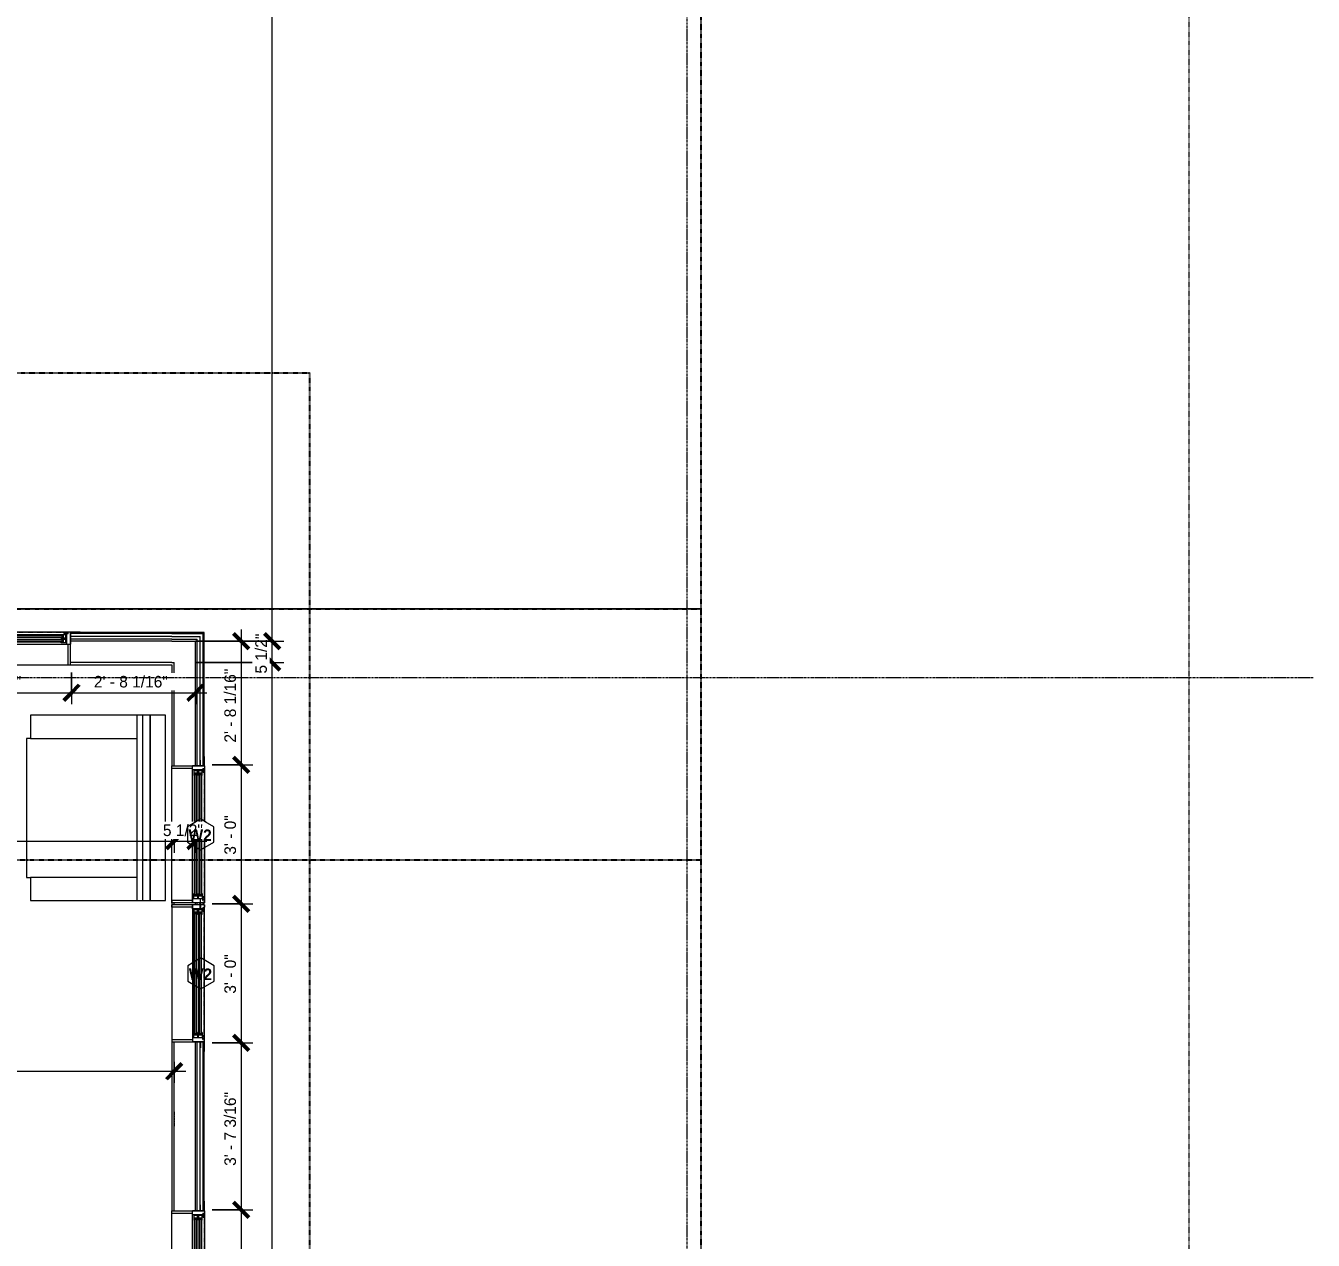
# Model space of a CAD drawing. Header units: inches. Extents: x -4058 to -1781, y 9814 to 12264.
# Drawn here: x -2114.6 to -1781.3, y 10693.5 to 11008 of the extents above; entities that cross this region are included whole.
import ezdxf

# ---------------------------------------------------------------- set-up
doc = ezdxf.new("R2010")
doc.units = ezdxf.units.IN
doc.header["$MEASUREMENT"] = 0
for name, pattern in [('Aligning Line 1_8_', [0.25, 0.125, -0.125]), ('Dash', [0.25, 0.125, -0.125]), ('Dash 3_32_', [0.1875, 0.09375, -0.09375]), ('Dash_2_', [0.25, 0.125, -0.125]), ('Grid Line 1_2_', [0.875, 0.5, -0.125, 0.125, -0.125])]:
    doc.linetypes.add(name, pattern=pattern)
for name, color, linetype, lineweight in [('0-1', 7, 'Continuous', 5), ('0-2', 7, 'Continuous', 9), ('A-ANNO-DIMS', 211, 'Continuous', 9), ('A-ANNO-DIMS-32', 211, 'Continuous', 9), ('A-DETL-1', 90, 'Dash 3_32_', 9), ('A-DETL-GENF-HDLN-1', 7, 'Dash', 9), ('A-DETL-GENF-HDLN-2', 1, 'Continuous', 18), ('A-GLAZ', 151, 'Continuous', 18), ('A-GLAZ-1', 7, 'Continuous', 9), ('A-GLAZ-IDEN', 152, 'Continuous', 9), ('A-WALL-1', 7, 'Continuous', 9), ('G-ANNO-SYMB', 111, 'Aligning Line 1_8_', 9), ('I-FURN', 30, 'Continuous', 9), ('S-GRID-1', 1, 'Grid Line 1_2_', 9)]:
    doc.layers.add(name, color=color, linetype=linetype, lineweight=lineweight)
doc.layers.add('0-4', color=250, linetype='Dash_2_')
doc.styles.add('Century Gothic', font='ufonts.com_century-gothic.ttf', dxfattribs={"height": 3})
doc.styles.add('Century Gothic_B', font='GOTHICB.TTF', dxfattribs={"height": 3})
doc.dimstyles.new('MARKETING_DIMENSION', dxfattribs={"dimscale": 12, "dimtxt": 3.132505, "dimasz": 0.333333, "dimexe": 0.25, "dimexo": 0.166667, "dimgap": 0.041667, "dimtad": 1, "dimdec": 4, "dimrnd": 0.0625, "dimzin": 3, "dimdsep": 46, "dimlunit": 4, "dimtxsty": 'Century Gothic', "dimblk1": 'OBLIQUE', "dimblk2": 'OBLIQUE', "dimsah": 1, "dimcen": 0.09, "dimdle": 0.25, "dimazin": 0, "dimtfac": 1, "dimtdec": 4, "dimtix": 1, "dimtmove": 0, "dimatfit": 3, "dimfxl": 1, "dimtvp": 1, "dimtfill": 1, "dimfrac": 2, "dimtolj": 1, "dimtzin": 0, "dimarcsym": 2})
doc.dimstyles.new('THE_DIMENSION_STRING_2', dxfattribs={"dimscale": 12, "dimtxt": 3.132505, "dimasz": 0.333333, "dimexe": 0.25, "dimexo": 0.166667, "dimgap": 0.041667, "dimtad": 1, "dimdec": 4, "dimrnd": 0.0625, "dimzin": 3, "dimdsep": 46, "dimlunit": 4, "dimtxsty": 'Century Gothic', "dimblk1": 'OBLIQUE', "dimblk2": 'OBLIQUE', "dimsah": 1, "dimcen": 0.09, "dimdle": 0.25, "dimazin": 0, "dimtfac": 1, "dimtdec": 4, "dimtix": 1, "dimtmove": 0, "dimatfit": 3, "dimfxl": 1, "dimtvp": 1, "dimtfill": 1, "dimfrac": 2, "dimtolj": 1, "dimtzin": 0, "dimarcsym": 2})
doc.dimstyles.new('THE_DIMENSION_STRING_4', dxfattribs={"dimscale": 12, "dimtxt": 3.132505, "dimasz": 0.333333, "dimexe": 0.25, "dimexo": 0.166667, "dimgap": 0.041667, "dimtad": 1, "dimdec": 4, "dimrnd": 0.0625, "dimzin": 3, "dimdsep": 46, "dimlunit": 4, "dimtxsty": 'Century Gothic', "dimblk1": 'OBLIQUE', "dimblk2": 'OBLIQUE', "dimsah": 1, "dimcen": 0.09, "dimdle": 0.25, "dimazin": 0, "dimtfac": 1, "dimtdec": 4, "dimtix": 1, "dimtmove": 0, "dimatfit": 3, "dimfxl": 1, "dimtvp": 1, "dimtfill": 1, "dimfrac": 2, "dimtolj": 1, "dimtzin": 0, "dimarcsym": 2})

# ---------------------------------------------------------------- blocks, each defined once
blk = doc.blocks.new('Window-Double_Hung-Marvin-Essential - ESDH3066 - 2nd Floor-3357214-UNIT PLANS - 2ND FLOOR')
at = {"layer": 'A-DETL-GENF-HDLN-1'}
blk.add_line((16.1, 4.22), (-16.5, 4.22), dxfattribs=at)
at = {"layer": 'A-DETL-GENF-HDLN-2'}
for p, q in [((-17.75, 4.28), (-17.16, 4.28)), ((-17.75, 4.28), (-17.75, 1.19)), ((-17.08, 3.87), (-17.16, 4.28)), ((-17.08, 3.87), (-16.19, 3.87)), ((-16.85, 4.25), (-16.85, 3.87)), ((-16.3, 4.25), (-16.85, 4.25)), ((-16.38, 3.77), (-16.72, 3.77)), ((-16.72, 3.77), (-16.72, 1.19)), ((-15.34, 3.69), (-16.56, 3.69)), ((-16.56, 2.75), (-16.56, 3.69)), ((-16.38, 3.87), (-16.38, 3.77)), ((-16.3, 4.01), (-16.3, 4.25)), ((-16.18, 4.01), (-16.3, 4.01)), ((-16.19, 3.97), (-16.1, 3.97)), ((-16.19, 3.87), (-16.19, 3.97)), ((-16.18, 4.22), (-16.1, 4.22)), ((-16.18, 4.22), (-16.18, 4.01)), ((-16.1, 3.97), (-16.1, 4.22)), ((-15.94, 2.87), (-15.94, 3.59)), ((-15.94, 3.59), (-15.28, 3.59)), ((-15.84, 2.88), (-15.84, 3.57)), ((-15.54, 3.01), (-15.54, 3.45)), ((-15.34, 3.69), (-15.28, 3.63)), ((-15.28, 3.59), (-15.28, 3.63)), ((15.34, 3.69), (15.28, 3.63)), ((15.28, 3.59), (15.28, 3.63)), ((15.94, 3.59), (15.28, 3.59)), ((15.34, 3.69), (16.56, 3.69)), ((15.54, 3.01), (15.54, 3.45)), ((15.84, 2.88), (15.84, 3.57)), ((15.94, 2.87), (15.94, 3.59)), ((16.18, 4.22), (16.1, 4.22)), ((16.1, 3.97), (16.1, 4.22)), ((16.19, 3.97), (16.1, 3.97)), ((16.18, 4.22), (16.18, 4.01)), ((16.18, 4.01), (16.3, 4.01)), ((16.19, 3.87), (16.19, 3.97)), ((17.08, 3.87), (16.19, 3.87)), ((16.3, 4.01), (16.3, 4.25)), ((16.3, 4.25), (16.85, 4.25)), ((16.38, 3.87), (16.38, 3.77)), ((16.38, 3.77), (16.72, 3.77)), ((16.56, 2.75), (16.56, 3.69)), ((16.72, 3.77), (16.72, 1.19)), ((16.85, 4.25), (16.85, 3.87)), ((17.08, 3.87), (17.16, 4.28)), ((17.75, 4.28), (17.16, 4.28)), ((17.75, 4.28), (17.75, 1.19)), ((-19.25, 3.23), (-19.25, 3.19)), ((-17.75, 3.23), (-19.25, 3.23)), ((-19.25, 3.19), (-17.9, 3.19)), ((-17.9, 3.19), (-17.9, 3.08)), ((-17.9, 3.08), (-17.75, 3.08)), ((-16.72, 1.19), (-17.75, 1.19)), ((-17.13, 1.16), (-17.13, -4.19)), ((-16.56, 2.75), (-15.34, 2.75)), ((-15.34, 2.47), (-16.56, 2.47)), ((-16.56, 1.53), (-16.56, 2.47)), ((-16.56, 1.53), (-15.34, 1.53)), ((-15.28, 2.87), (-15.94, 2.87)), ((-15.94, 1.65), (-15.94, 2.37)), ((-15.94, 2.37), (-15.28, 2.37)), ((-15.28, 1.65), (-15.94, 1.65)), ((-15.84, 1.66), (-15.84, 2.35)), ((-15.54, 1.79), (-15.54, 2.23)), ((-15.34, 2.75), (-15.28, 2.81)), ((-15.34, 2.47), (-15.28, 2.41)), ((-15.34, 1.53), (-15.28, 1.59)), ((-15.28, 2.81), (-15.28, 2.87)), ((-15.28, 2.37), (-15.28, 2.41)), ((-15.28, 1.59), (-15.28, 1.65)), ((15.28, 2.81), (15.28, 2.87)), ((15.28, 2.87), (15.94, 2.87)), ((15.34, 2.75), (15.28, 2.81)), ((15.34, 2.47), (15.28, 2.41)), ((15.28, 2.37), (15.28, 2.41)), ((15.94, 2.37), (15.28, 2.37)), ((15.28, 1.59), (15.28, 1.65)), ((15.28, 1.65), (15.94, 1.65)), ((15.34, 1.53), (15.28, 1.59)), ((16.56, 2.75), (15.34, 2.75)), ((15.34, 2.47), (16.56, 2.47)), ((16.56, 1.53), (15.34, 1.53)), ((15.54, 1.79), (15.54, 2.23)), ((15.84, 1.66), (15.84, 2.35)), ((15.94, 1.65), (15.94, 2.37)), ((16.56, 1.53), (16.56, 2.47)), ((16.72, 1.19), (17.75, 1.19)), ((17.12, -4.19), (17.12, 1.16)), ((17.75, 3.23), (19.25, 3.23)), ((17.9, 3.08), (17.75, 3.08)), ((17.9, 3.19), (17.9, 3.08)), ((19.25, 3.19), (17.9, 3.19)), ((19.25, 3.23), (19.25, 3.19)), ((-17.13, -4.19), (-17.75, -4.19)), ((17.12, -4.19), (17.75, -4.19))]:
    blk.add_line(p, q, dxfattribs=at)
at = {"layer": 'A-GLAZ'}
for p, q in [((15.84, 3.57), (-15.84, 3.57)), ((15.84, 3.45), (-15.84, 3.45)), ((15.84, 3.01), (-15.84, 3.01)), ((15.84, 2.88), (-15.84, 2.88)), ((15.84, 2.35), (-15.84, 2.35)), ((15.84, 2.23), (-15.84, 2.23)), ((15.84, 1.79), (-15.84, 1.79)), ((15.84, 1.66), (-15.84, 1.66))]:
    blk.add_line(p, q, dxfattribs=at)
at = {"layer": 'A-GLAZ-1'}
for p, q in [((17.75, 4.28), (-17.75, 4.28)), ((-17.75, 4.28), (-17.75, 1.19)), ((17.75, 1.19), (17.75, 4.28)), ((20.21, 4.25), (17.75, 4.25)), ((17.75, 4.19), (20.21, 4.19)), ((20.21, 4.19), (20.21, 4.25)), ((-17.75, 1.19), (17.75, 1.19)), ((-17.75, 1.16), (-17.75, -4.19)), ((17.75, -4.19), (17.75, 1.16)), ((-17.75, -4.19), (17.75, -4.19))]:
    blk.add_line(p, q, dxfattribs=at)
blk = doc.blocks.new('Window-Double_Hung-Marvin-Essential - ESDH3066 - 2nd Floor-3357213-UNIT PLANS - 2ND FLOOR')
at = {"layer": 'A-DETL-GENF-HDLN-1'}
blk.add_line((16.1, -4.22), (-16.5, -4.22), dxfattribs=at)
at = {"layer": 'A-DETL-GENF-HDLN-2'}
for p, q in [((-17.13, 4.19), (-17.75, 4.19)), ((-17.13, -1.16), (-17.13, 4.19)), ((17.12, 4.19), (17.75, 4.19)), ((17.12, 4.19), (17.12, -1.16)), ((-19.25, -3.23), (-19.25, -3.19)), ((-19.25, -3.19), (-17.9, -3.19)), ((-17.75, -3.23), (-19.25, -3.23)), ((-17.9, -3.19), (-17.9, -3.08)), ((-17.9, -3.08), (-17.75, -3.08)), ((-16.72, -1.19), (-17.75, -1.19)), ((-17.75, -4.28), (-17.75, -1.19)), ((-16.72, -3.77), (-16.72, -1.19)), ((-16.56, -1.53), (-15.34, -1.53)), ((-16.56, -1.53), (-16.56, -2.47)), ((-15.34, -2.47), (-16.56, -2.47)), ((-16.56, -2.75), (-15.34, -2.75)), ((-16.56, -2.75), (-16.56, -3.69)), ((-15.28, -1.65), (-15.94, -1.65)), ((-15.94, -1.65), (-15.94, -2.37)), ((-15.94, -2.37), (-15.28, -2.37)), ((-15.28, -2.87), (-15.94, -2.87)), ((-15.94, -2.87), (-15.94, -3.59)), ((-15.84, -1.66), (-15.84, -2.35)), ((-15.84, -2.88), (-15.84, -3.57)), ((-15.54, -1.79), (-15.54, -2.23)), ((-15.54, -3.01), (-15.54, -3.45)), ((-15.34, -1.53), (-15.28, -1.59)), ((-15.34, -2.47), (-15.28, -2.41)), ((-15.34, -2.75), (-15.28, -2.81)), ((-15.28, -1.59), (-15.28, -1.65)), ((-15.28, -2.37), (-15.28, -2.41)), ((-15.28, -2.81), (-15.28, -2.87)), ((15.34, -1.53), (15.28, -1.59)), ((15.28, -1.59), (15.28, -1.65)), ((15.28, -1.65), (15.94, -1.65)), ((15.28, -2.37), (15.28, -2.41)), ((15.94, -2.37), (15.28, -2.37)), ((15.34, -2.47), (15.28, -2.41)), ((15.34, -2.75), (15.28, -2.81)), ((15.28, -2.81), (15.28, -2.87)), ((15.28, -2.87), (15.94, -2.87)), ((16.56, -1.53), (15.34, -1.53)), ((15.34, -2.47), (16.56, -2.47)), ((16.56, -2.75), (15.34, -2.75)), ((15.54, -1.79), (15.54, -2.23)), ((15.54, -3.01), (15.54, -3.45)), ((15.84, -1.66), (15.84, -2.35)), ((15.84, -2.88), (15.84, -3.57)), ((15.94, -1.65), (15.94, -2.37)), ((15.94, -2.87), (15.94, -3.59)), ((16.56, -1.53), (16.56, -2.47)), ((16.56, -2.75), (16.56, -3.69)), ((16.72, -3.77), (16.72, -1.19)), ((16.72, -1.19), (17.75, -1.19)), ((17.75, -4.28), (17.75, -1.19)), ((17.9, -3.08), (17.75, -3.08)), ((17.75, -3.23), (19.25, -3.23)), ((17.9, -3.19), (17.9, -3.08)), ((19.25, -3.19), (17.9, -3.19)), ((19.25, -3.23), (19.25, -3.19)), ((-17.75, -4.28), (-17.16, -4.28)), ((-17.08, -3.87), (-17.16, -4.28)), ((-17.08, -3.87), (-16.19, -3.87)), ((-16.85, -4.25), (-16.85, -3.87)), ((-16.3, -4.25), (-16.85, -4.25)), ((-16.38, -3.77), (-16.72, -3.77)), ((-15.34, -3.69), (-16.56, -3.69)), ((-16.38, -3.87), (-16.38, -3.77)), ((-16.18, -4.01), (-16.3, -4.01)), ((-16.3, -4.01), (-16.3, -4.25)), ((-16.19, -3.87), (-16.19, -3.97)), ((-16.19, -3.97), (-16.1, -3.97)), ((-16.18, -4.22), (-16.18, -4.01)), ((-16.18, -4.22), (-16.1, -4.22)), ((-16.1, -3.97), (-16.1, -4.22)), ((-15.94, -3.59), (-15.28, -3.59)), ((-15.34, -3.69), (-15.28, -3.63)), ((-15.28, -3.59), (-15.28, -3.63)), ((15.28, -3.59), (15.28, -3.63)), ((15.94, -3.59), (15.28, -3.59)), ((15.34, -3.69), (15.28, -3.63)), ((15.34, -3.69), (16.56, -3.69)), ((16.19, -3.97), (16.1, -3.97)), ((16.1, -3.97), (16.1, -4.22)), ((16.18, -4.22), (16.1, -4.22)), ((16.18, -4.22), (16.18, -4.01)), ((16.18, -4.01), (16.3, -4.01)), ((17.08, -3.87), (16.19, -3.87)), ((16.19, -3.87), (16.19, -3.97)), ((16.3, -4.01), (16.3, -4.25)), ((16.3, -4.25), (16.85, -4.25)), ((16.38, -3.87), (16.38, -3.77)), ((16.38, -3.77), (16.72, -3.77)), ((16.85, -4.25), (16.85, -3.87)), ((17.08, -3.87), (17.16, -4.28)), ((17.75, -4.28), (17.16, -4.28))]:
    blk.add_line(p, q, dxfattribs=at)
at = {"layer": 'A-GLAZ'}
for p, q in [((15.84, -1.66), (-15.84, -1.66)), ((15.84, -1.79), (-15.84, -1.79)), ((15.84, -2.23), (-15.84, -2.23)), ((15.84, -2.35), (-15.84, -2.35)), ((15.84, -2.88), (-15.84, -2.88)), ((15.84, -3.01), (-15.84, -3.01)), ((15.84, -3.45), (-15.84, -3.45)), ((15.84, -3.57), (-15.84, -3.57))]:
    blk.add_line(p, q, dxfattribs=at)
at = {"layer": 'A-GLAZ-1'}
for p, q in [((-17.75, 4.19), (17.75, 4.19)), ((-17.75, -1.16), (-17.75, 4.19)), ((17.75, 4.19), (17.75, -1.16)), ((-17.75, -1.19), (17.75, -1.19)), ((-17.75, -4.28), (-17.75, -1.19)), ((17.75, -1.19), (17.75, -4.28)), ((17.75, -4.28), (-17.75, -4.28)), ((17.75, -4.19), (20.21, -4.19)), ((20.21, -4.25), (17.75, -4.25)), ((20.21, -4.19), (20.21, -4.25))]:
    blk.add_line(p, q, dxfattribs=at)
blk = doc.blocks.new('CTR - 1st Phase - Shell_rvt-1-UNIT PLANS - 2ND FLOOR')
at = {"layer": 'A-WALL-1'}
for p, q in [((-2076.8, 10850.64), (-2102.97, 10850.64)), ((-2076.8, 10849.89), (-2102.97, 10849.89)), ((-2076.8, 10849.14), (-2102.97, 10849.14)), ((-2076.8, 10850.89), (-2100.51, 10850.89)), ((-2068.67, 10850.89), (-2076.8, 10850.89)), ((-2076.8, 10850.64), (-2069.42, 10850.64)), ((-2076.8, 10849.89), (-2070.17, 10849.89)), ((-2076.8, 10849.14), (-2070.67, 10849.14)), ((-2070.67, 10849.14), (-2070.17, 10849.14)), ((-2070.17, 10849.89), (-2069.42, 10849.89)), ((-2070.17, 10816.34), (-2070.17, 10849.14)), ((-2069.42, 10850.64), (-2068.67, 10850.64)), ((-2069.42, 10816.34), (-2069.42, 10849.89)), ((-2068.42, 10850.89), (-2068.67, 10850.89)), ((-2068.67, 10816.34), (-2068.67, 10850.64)), ((-2068.42, 10818.8), (-2068.42, 10850.89)), ((-2076.8, 10848.64), (-2102.97, 10848.64)), ((-2102.97, 10847.89), (-2102.97, 10847.86)), ((-2076.8, 10848.64), (-2076.17, 10848.64)), ((-2076.17, 10848.64), (-2070.67, 10848.64)), ((-2070.67, 10816.34), (-2070.67, 10848.64)), ((-2076.8, 10843.14), (-2102.97, 10843.14)), ((-2102.97, 10842.51), (-2076.8, 10842.51)), ((-2076.8, 10843.14), (-2076.17, 10843.14)), ((-2076.8, 10842.51), (-2076.8, 10816.34)), ((-2076.17, 10816.34), (-2076.17, 10843.14)), ((-2071.45, 10816.34), (-2071.42, 10816.34)), ((-2076.8, 10780.84), (-2076.8, 10780.34)), ((-2076.17, 10780.34), (-2076.17, 10780.84)), ((-2071.42, 10780.84), (-2071.45, 10780.84)), ((-2071.45, 10780.34), (-2071.42, 10780.34)), ((-2070.67, 10780.34), (-2070.67, 10780.84)), ((-2070.17, 10780.34), (-2070.17, 10780.84)), ((-2069.42, 10780.34), (-2069.42, 10780.84)), ((-2068.67, 10780.34), (-2068.67, 10780.84)), ((-2068.42, 10780.34), (-2068.42, 10780.84)), ((-2076.8, 10744.84), (-2076.8, 10701.14)), ((-2076.17, 10701.14), (-2076.17, 10744.84)), ((-2071.42, 10744.84), (-2071.45, 10744.84)), ((-2070.67, 10701.14), (-2070.67, 10744.84)), ((-2070.17, 10701.14), (-2070.17, 10744.84)), ((-2069.42, 10701.14), (-2069.42, 10744.84)), ((-2068.67, 10701.14), (-2068.67, 10744.84)), ((-2068.42, 10703.6), (-2068.42, 10742.38)), ((-2071.45, 10701.14), (-2071.42, 10701.14))]:
    blk.add_line(p, q, dxfattribs=at)
at = {"layer": '0-2'}
blk.add_blockref('Window-Double_Hung-Marvin-Essential - ESDH3066 - 2nd Floor-3357214-UNIT PLANS - 2ND FLOOR', (-2120.72, 10846.7), dxfattribs=at)
for name, p, rotation in [('Window-Double_Hung-Marvin-Essential - ESDH3066 - 2nd Floor-3357213-UNIT PLANS - 2ND FLOOR', (-2072.61, 10798.59), 89.99999999999991), ('Window-Double_Hung-Marvin-Essential - ESDH3066 - 2nd Floor-3357214-UNIT PLANS - 2ND FLOOR', (-2072.61, 10762.59), 269.9999999999999), ('Window-Double_Hung-Marvin-Essential - ESDH3066 - 2nd Floor-3357213-UNIT PLANS - 2ND FLOOR', (-2072.61, 10683.39), 89.99999999999991)]:
    blk.add_blockref(name, p, dxfattribs=dict(at, rotation=rotation))
blk = doc.blocks.new('Couch-Both_Arms-Generic - 2-1352635-UNIT PLANS - 2ND FLOOR')
at = {"layer": 'I-FURN'}
for p, q in [((24, 17.5), (-24, 17.5)), ((-24, 17.5), (-24, 13.5)), ((24, 13.5), (24, 17.5)), ((-24, 13.5), (24, 13.5)), ((24, 13.5), (-24, 13.5)), ((-24, 13.5), (-24, 10)), ((24, 10), (24, 13.5)), ((-24, 11.5), (24, 11.5)), ((-24, 10), (-24, -17.5)), ((-24, 10), (24, 10)), ((-18, -17.5), (-18, 10)), ((18, 10), (18, -17.5)), ((24, -17.5), (24, 10)), ((-24, -17.5), (-18, -17.5)), ((-18, -17.5), (-18, -18.5)), ((-18, -18.5), (18, -18.5)), ((18, -18.5), (18, -17.5)), ((18, -17.5), (24, -17.5))]:
    blk.add_line(p, q, dxfattribs=at)
blk = doc.blocks.new('DIMBLOCK433-UNIT PLANS - 2ND FLOOR')
at = {"layer": 'A-ANNO-DIMS-32', "lineweight": 50}
for p, q in [((-2058.81, 10848.64), (-2060.81, 10850.64)), ((-2058.81, 10848.64), (-2056.81, 10846.64)), ((-2058.81, 10816.59), (-2060.81, 10818.59)), ((-2058.81, 10816.59), (-2056.81, 10814.59))]:
    blk.add_line(p, q, dxfattribs=at)
at = {"layer": 'A-ANNO-DIMS-32'}
for p, q in [((-2058.81, 10851.64), (-2058.81, 10816.59)), ((-2057.99, 10848.64), (-2061.81, 10848.64)), ((-2058.81, 10848.64), (-2057.99, 10848.64)), ((-2066.33, 10816.59), (-2055.81, 10816.59)), ((-2058.81, 10816.59), (-2066.33, 10816.59))]:
    blk.add_line(p, q, dxfattribs=at)
at = {"layer": 'A-ANNO-DIMS-32', "color": 0, "insert": (-2063.16, 10822.37), "char_height": 3, "width": 24.5827, "attachment_point": 1, "rotation": 90, "line_spacing_factor": 0.984502, "style": 'Century Gothic', "bg_fill": 3, "box_fill_scale": 1.25, "bg_fill_color": 256, "bg_fill_true_color": 13158600, "bg_fill_transparency": 0}
blk.add_mtext('2\' - 8 1/16"', dxfattribs=at)
blk = doc.blocks.new('_Oblique')
at = {"color": 0, "linetype": 'ByBlock', "lineweight": -2}
blk.add_line((-0.5, -0.5), (0.5, 0.5), dxfattribs=at)
blk = doc.blocks.new('DIMBLOCK434-UNIT PLANS - 2ND FLOOR')
at = {"layer": 'A-ANNO-DIMS-32'}
for p, q in [((-2066.33, 10816.59), (-2055.81, 10816.59)), ((-2058.81, 10816.59), (-2066.33, 10816.59)), ((-2058.81, 10816.59), (-2058.81, 10780.59)), ((-2066.33, 10780.59), (-2055.81, 10780.59)), ((-2058.81, 10780.59), (-2066.33, 10780.59))]:
    blk.add_line(p, q, dxfattribs=at)
at = {"layer": 'A-ANNO-DIMS-32', "lineweight": 50}
for p, q in [((-2058.81, 10816.59), (-2060.81, 10818.59)), ((-2058.81, 10816.59), (-2056.81, 10814.59)), ((-2058.81, 10780.59), (-2060.81, 10782.59)), ((-2058.81, 10780.59), (-2056.81, 10778.59))]:
    blk.add_line(p, q, dxfattribs=at)
at = {"layer": 'A-ANNO-DIMS-32', "color": 0, "insert": (-2063.16, 10793.34), "char_height": 3, "width": 12.5897, "attachment_point": 1, "rotation": 90, "line_spacing_factor": 0.984502, "style": 'Century Gothic', "bg_fill": 3, "box_fill_scale": 1.25, "bg_fill_color": 256, "bg_fill_true_color": 13158600, "bg_fill_transparency": 0}
blk.add_mtext('3\' - 0"', dxfattribs=at)
blk = doc.blocks.new('DIMBLOCK435-UNIT PLANS - 2ND FLOOR')
at = {"layer": 'A-ANNO-DIMS-32', "lineweight": 50}
for p, q in [((-2058.81, 10780.59), (-2060.81, 10782.59)), ((-2058.81, 10780.59), (-2056.81, 10778.59)), ((-2058.81, 10744.59), (-2060.81, 10746.59)), ((-2058.81, 10744.59), (-2056.81, 10742.59))]:
    blk.add_line(p, q, dxfattribs=at)
at = {"layer": 'A-ANNO-DIMS-32'}
for p, q in [((-2066.33, 10780.59), (-2055.81, 10780.59)), ((-2058.81, 10780.59), (-2066.33, 10780.59)), ((-2058.81, 10780.59), (-2058.81, 10744.59)), ((-2066.33, 10744.59), (-2055.81, 10744.59)), ((-2058.81, 10744.59), (-2066.33, 10744.59))]:
    blk.add_line(p, q, dxfattribs=at)
at = {"layer": 'A-ANNO-DIMS-32', "color": 0, "insert": (-2063.16, 10757.34), "char_height": 3, "width": 12.5897, "attachment_point": 1, "rotation": 90, "line_spacing_factor": 0.984502, "style": 'Century Gothic', "bg_fill": 3, "box_fill_scale": 1.25, "bg_fill_color": 256, "bg_fill_true_color": 13158600, "bg_fill_transparency": 0}
blk.add_mtext('3\' - 0"', dxfattribs=at)
blk = doc.blocks.new('DIMBLOCK436-UNIT PLANS - 2ND FLOOR')
at = {"layer": 'A-ANNO-DIMS-32', "lineweight": 50}
for p, q in [((-2058.81, 10744.59), (-2060.81, 10746.59)), ((-2058.81, 10744.59), (-2056.81, 10742.59)), ((-2058.81, 10701.39), (-2060.81, 10703.39)), ((-2058.81, 10701.39), (-2056.81, 10699.39))]:
    blk.add_line(p, q, dxfattribs=at)
at = {"layer": 'A-ANNO-DIMS-32'}
for p, q in [((-2066.33, 10744.59), (-2055.81, 10744.59)), ((-2058.81, 10744.59), (-2066.33, 10744.59)), ((-2058.81, 10744.59), (-2058.81, 10701.39)), ((-2066.33, 10701.39), (-2055.81, 10701.39)), ((-2058.81, 10701.39), (-2066.33, 10701.39))]:
    blk.add_line(p, q, dxfattribs=at)
at = {"layer": 'A-ANNO-DIMS-32', "color": 0, "insert": (-2063.16, 10712.75), "char_height": 3, "width": 24.5827, "attachment_point": 1, "rotation": 90, "line_spacing_factor": 0.984502, "style": 'Century Gothic', "bg_fill": 3, "box_fill_scale": 1.25, "bg_fill_color": 256, "bg_fill_true_color": 13158600, "bg_fill_transparency": 0}
blk.add_mtext('3\' - 7 3/16"', dxfattribs=at)
blk = doc.blocks.new('DIMBLOCK437-UNIT PLANS - 2ND FLOOR')
at = {"layer": 'A-ANNO-DIMS-32', "lineweight": 50}
for p, q in [((-2058.81, 10701.39), (-2060.81, 10703.39)), ((-2058.81, 10701.39), (-2056.81, 10699.39)), ((-2058.81, 10665.39), (-2060.81, 10667.39)), ((-2058.81, 10665.39), (-2056.81, 10663.39))]:
    blk.add_line(p, q, dxfattribs=at)
at = {"layer": 'A-ANNO-DIMS-32'}
for p, q in [((-2066.33, 10701.39), (-2055.81, 10701.39)), ((-2058.81, 10701.39), (-2066.33, 10701.39)), ((-2058.81, 10701.39), (-2058.81, 10665.39)), ((-2066.33, 10665.39), (-2055.81, 10665.39)), ((-2058.81, 10665.39), (-2066.33, 10665.39))]:
    blk.add_line(p, q, dxfattribs=at)
at = {"layer": 'A-ANNO-DIMS-32', "color": 0, "insert": (-2063.16, 10678.14), "char_height": 3, "width": 12.5897, "attachment_point": 1, "rotation": 90, "line_spacing_factor": 0.984502, "style": 'Century Gothic', "bg_fill": 3, "box_fill_scale": 1.25, "bg_fill_color": 256, "bg_fill_true_color": 13158600, "bg_fill_transparency": 0}
blk.add_mtext('3\' - 0"', dxfattribs=at)
blk = doc.blocks.new('DIMBLOCK492-UNIT PLANS - 2ND FLOOR')
at = {"layer": 'A-ANNO-DIMS-32'}
for p, q in [((-2138.73, 10840.51), (-2138.73, 10832.3)), ((-2138.73, 10835.3), (-2138.73, 10840.51)), ((-2102.72, 10840.51), (-2102.72, 10832.3)), ((-2102.72, 10835.3), (-2102.72, 10840.51)), ((-2138.73, 10835.3), (-2102.72, 10835.3))]:
    blk.add_line(p, q, dxfattribs=at)
at = {"layer": 'A-ANNO-DIMS-32', "lineweight": 50}
for p, q in [((-2138.73, 10835.3), (-2136.73, 10837.3)), ((-2102.72, 10835.3), (-2100.72, 10837.3)), ((-2138.73, 10835.3), (-2140.73, 10833.3)), ((-2102.72, 10835.3), (-2104.72, 10833.3))]:
    blk.add_line(p, q, dxfattribs=at)
at = {"layer": 'A-ANNO-DIMS-32', "color": 0, "insert": (-2125.97, 10839.65), "char_height": 3, "width": 12.5897, "attachment_point": 1, "line_spacing_factor": 0.984502, "style": 'Century Gothic', "bg_fill": 3, "box_fill_scale": 1.25, "bg_fill_color": 256, "bg_fill_true_color": 13158600, "bg_fill_transparency": 0}
blk.add_mtext('3\' - 0"', dxfattribs=at)
blk = doc.blocks.new('DIMBLOCK493-UNIT PLANS - 2ND FLOOR')
at = {"layer": 'A-ANNO-DIMS-32'}
for p, q in [((-2102.72, 10840.51), (-2102.72, 10832.3)), ((-2102.72, 10835.3), (-2102.72, 10840.51)), ((-2070.67, 10836.13), (-2070.67, 10832.3)), ((-2070.67, 10835.3), (-2070.67, 10836.13)), ((-2102.72, 10835.3), (-2067.67, 10835.3))]:
    blk.add_line(p, q, dxfattribs=at)
at = {"layer": 'A-ANNO-DIMS-32', "lineweight": 50}
for p, q in [((-2102.72, 10835.3), (-2100.72, 10837.3)), ((-2070.67, 10835.3), (-2068.67, 10837.3)), ((-2102.72, 10835.3), (-2104.72, 10833.3)), ((-2070.67, 10835.3), (-2072.67, 10833.3))]:
    blk.add_line(p, q, dxfattribs=at)
at = {"layer": 'A-ANNO-DIMS-32', "color": 0, "insert": (-2096.94, 10839.65), "char_height": 3, "width": 24.5827, "attachment_point": 1, "line_spacing_factor": 0.984502, "style": 'Century Gothic', "bg_fill": 3, "box_fill_scale": 1.25, "bg_fill_color": 256, "bg_fill_true_color": 13158600, "bg_fill_transparency": 0}
blk.add_mtext('2\' - 8 1/16"', dxfattribs=at)
blk = doc.blocks.new('DIMBLOCK674-UNIT PLANS - 2ND FLOOR')
at = {"layer": 'A-ANNO-DIMS-32', "lineweight": 50}
for p, q in [((-2294.7, 10737.24), (-2292.7, 10739.24)), ((-2076.17, 10737.24), (-2074.17, 10739.24)), ((-2294.7, 10737.24), (-2296.7, 10735.24)), ((-2076.17, 10737.24), (-2078.17, 10735.24))]:
    blk.add_line(p, q, dxfattribs=at)
at = {"layer": 'A-ANNO-DIMS-32'}
for p, q in [((-2076.17, 10739.67), (-2076.17, 10734.24)), ((-2076.17, 10737.24), (-2076.17, 10739.67)), ((-2294.7, 10738.07), (-2294.7, 10734.24)), ((-2294.7, 10737.24), (-2294.7, 10738.07)), ((-2294.7, 10737.24), (-2073.17, 10737.24))]:
    blk.add_line(p, q, dxfattribs=at)
at = {"layer": 'A-ANNO-DIMS-32', "color": 0, "insert": (-2195.68, 10741.59), "char_height": 3, "width": 24.5827, "attachment_point": 1, "line_spacing_factor": 0.984502, "style": 'Century Gothic', "bg_fill": 3, "box_fill_scale": 1.25, "bg_fill_color": 256, "bg_fill_true_color": 13158600, "bg_fill_transparency": 0}
blk.add_mtext('18\' - 2 1/2"', dxfattribs=at)
blk = doc.blocks.new('DIMBLOCK1106-UNIT PLANS - 2ND FLOOR')
at = {"layer": 'A-ANNO-DIMS-32'}
for p, q in [((-2070.61, 10843.14), (-2047.81, 10843.14)), ((-2050.81, 10843.14), (-2070.61, 10843.14)), ((-2050.81, 10418.54), (-2050.81, 10843.14)), ((-2074.17, 10418.54), (-2047.81, 10418.54)), ((-2050.81, 10418.54), (-2074.17, 10418.54))]:
    blk.add_line(p, q, dxfattribs=at)
at = {"layer": 'A-ANNO-DIMS-32', "lineweight": 50}
for p, q in [((-2050.81, 10843.14), (-2052.81, 10845.14)), ((-2050.81, 10843.14), (-2048.81, 10841.14)), ((-2050.81, 10418.54), (-2052.81, 10420.54)), ((-2050.81, 10418.54), (-2048.81, 10416.54))]:
    blk.add_line(p, q, dxfattribs=at)
at = {"layer": 'A-ANNO-DIMS-32', "color": 0, "insert": (-2055.16, 10620.6), "char_height": 3, "width": 24.5827, "attachment_point": 1, "rotation": 90, "line_spacing_factor": 0.984502, "style": 'Century Gothic', "bg_fill": 3, "box_fill_scale": 1.25, "bg_fill_color": 256, "bg_fill_true_color": 13158600, "bg_fill_transparency": 0}
blk.add_mtext('35\' - 4 5/8"', dxfattribs=at)
blk = doc.blocks.new('DIMBLOCK1107-UNIT PLANS - 2ND FLOOR')
at = {"layer": 'A-ANNO-DIMS-32', "lineweight": 50}
for p, q in [((-2050.81, 10848.64), (-2052.81, 10850.64)), ((-2050.81, 10848.64), (-2048.81, 10846.64)), ((-2050.81, 10843.14), (-2052.81, 10845.14)), ((-2050.81, 10843.14), (-2048.81, 10841.14))]:
    blk.add_line(p, q, dxfattribs=at)
at = {"layer": 'A-ANNO-DIMS-32'}
for p, q in [((-2070.61, 10848.64), (-2047.81, 10848.64)), ((-2050.81, 10848.64), (-2070.61, 10848.64)), ((-2050.81, 10843.14), (-2050.81, 10848.64)), ((-2070.61, 10843.14), (-2047.81, 10843.14)), ((-2050.81, 10843.14), (-2070.61, 10843.14))]:
    blk.add_line(p, q, dxfattribs=at)
at = {"layer": 'A-ANNO-DIMS-32', "color": 0, "insert": (-2055.16, 10840.25), "char_height": 3, "width": 13.5444, "attachment_point": 1, "rotation": 90, "line_spacing_factor": 0.984502, "style": 'Century Gothic', "bg_fill": 3, "box_fill_scale": 1.25, "bg_fill_color": 256, "bg_fill_true_color": 13158600, "bg_fill_transparency": 0}
blk.add_mtext('5 1/2"', dxfattribs=at)
blk = doc.blocks.new('DIMBLOCK1108-UNIT PLANS - 2ND FLOOR')
at = {"layer": 'A-ANNO-DIMS-32'}
for p, q in [((-2070.61, 11250.14), (-2047.81, 11250.14)), ((-2050.81, 11250.14), (-2070.61, 11250.14)), ((-2050.81, 10848.64), (-2050.81, 11250.14)), ((-2070.61, 10848.64), (-2047.81, 10848.64)), ((-2050.81, 10848.64), (-2070.61, 10848.64))]:
    blk.add_line(p, q, dxfattribs=at)
at = {"layer": 'A-ANNO-DIMS-32', "lineweight": 50}
for p, q in [((-2050.81, 11250.14), (-2052.81, 11252.14)), ((-2050.81, 11250.14), (-2048.81, 11248.14)), ((-2050.81, 10848.64), (-2052.81, 10850.64)), ((-2050.81, 10848.64), (-2048.81, 10846.64))]:
    blk.add_line(p, q, dxfattribs=at)
at = {"layer": 'A-ANNO-DIMS-32', "color": 0, "insert": (-2055.16, 11039.15), "char_height": 3, "width": 24.5827, "attachment_point": 1, "rotation": 90, "line_spacing_factor": 0.984502, "style": 'Century Gothic', "bg_fill": 3, "box_fill_scale": 1.25, "bg_fill_color": 256, "bg_fill_true_color": 13158600, "bg_fill_transparency": 0}
blk.add_mtext('33\' - 5 1/2"', dxfattribs=at)
blk = doc.blocks.new('DIMBLOCK1153-UNIT PLANS - 2ND FLOOR')
at = {"layer": 'A-ANNO-DIMS-32', "lineweight": 50}
for p, q in [((-2509.81, 10796.82), (-2511.81, 10794.82)), ((-2509.81, 10796.82), (-2507.81, 10798.82)), ((-2076.17, 10796.82), (-2078.17, 10794.82)), ((-2076.17, 10796.82), (-2074.17, 10798.82))]:
    blk.add_line(p, q, dxfattribs=at)
at = {"layer": 'A-ANNO-DIMS-32'}
for p, q in [((-2509.81, 10797.65), (-2509.81, 10793.82)), ((-2509.81, 10796.82), (-2509.81, 10797.65)), ((-2509.81, 10796.82), (-2076.17, 10796.82)), ((-2076.17, 10797.65), (-2076.17, 10793.82)), ((-2076.17, 10796.82), (-2076.17, 10797.65))]:
    blk.add_line(p, q, dxfattribs=at)
at = {"layer": 'A-ANNO-DIMS-32', "color": 0, "insert": (-2303.24, 10801.17), "char_height": 3, "width": 24.5827, "attachment_point": 1, "line_spacing_factor": 0.984502, "style": 'Century Gothic', "bg_fill": 3, "box_fill_scale": 1.25, "bg_fill_color": 256, "bg_fill_true_color": 13158600, "bg_fill_transparency": 0}
blk.add_mtext('36\' - 1 5/8"', dxfattribs=at)
blk = doc.blocks.new('DIMBLOCK1154-UNIT PLANS - 2ND FLOOR')
at = {"layer": 'A-ANNO-DIMS-32', "lineweight": 50}
for p, q in [((-2076.17, 10796.82), (-2078.17, 10794.82)), ((-2076.17, 10796.82), (-2074.17, 10798.82)), ((-2070.67, 10796.82), (-2072.67, 10794.82)), ((-2070.67, 10796.82), (-2068.67, 10798.82))]:
    blk.add_line(p, q, dxfattribs=at)
at = {"layer": 'A-ANNO-DIMS-32'}
for p, q in [((-2076.17, 10797.65), (-2076.17, 10793.82)), ((-2076.17, 10796.82), (-2076.17, 10797.65)), ((-2076.17, 10796.82), (-2067.67, 10796.82)), ((-2070.67, 10797.65), (-2070.67, 10793.82)), ((-2070.67, 10796.82), (-2070.67, 10797.65))]:
    blk.add_line(p, q, dxfattribs=at)
at = {"layer": 'A-ANNO-DIMS-32', "color": 0, "insert": (-2079.07, 10801.17), "char_height": 3, "width": 13.5444, "attachment_point": 1, "line_spacing_factor": 0.984502, "style": 'Century Gothic', "bg_fill": 3, "box_fill_scale": 1.25, "bg_fill_color": 256, "bg_fill_true_color": 13158600, "bg_fill_transparency": 0}
blk.add_mtext('5 1/2"', dxfattribs=at)
blk = doc.blocks.new('Window Tag - ONE-4156801-UNIT PLANS - 2ND FLOOR')
at = {"layer": 'A-GLAZ-IDEN'}
for p, q in [((0, 0.125), (-0.107, 0.062)), ((0.107, 0.062), (0, 0.125)), ((-0.107, 0.062), (-0.107, -0.062)), ((0.107, -0.062), (0.107, 0.062)), ((-0.107, -0.062), (0, -0.125)), ((0, -0.125), (0.107, -0.062))]:
    blk.add_line(p, q, dxfattribs=at)

msp = doc.modelspace()

# ---------------------------------------------------------------- linework, layer by layer
at = {"layer": '0-4'}
for p, q in [((-1939.7738, 11673.0624), (-1939.7738, 10791.90447)), ((-2517.97952, 10918.13747), (-2041.13521, 10918.13747)), ((-2041.13521, 10918.13747), (-2041.13521, 10410.75113)), ((-1939.7738, 10857.05383), (-1939.7738, 9975.89825))]:
    msp.add_line(p, q, dxfattribs=at)
at = {"layer": 'A-DETL-1'}
msp.add_line((-2076.17374, 10726.7394), (-2076.17374, 10722.9894), dxfattribs=at)
at = {"layer": 'G-ANNO-SYMB'}
for p, q in [((-1813.52288, 12240.74859), (-1813.52288, 9846.2766)), ((-1939.7738, 11673.0624), (-1939.7738, 10791.90447)), ((-1939.7738, 10857.05383), (-3043.10454, 10857.05383)), ((-1939.7738, 10857.05383), (-1939.7738, 9975.89825)), ((-1939.7738, 10791.90447), (-3043.10454, 10791.90447))]:
    msp.add_line(p, q, dxfattribs=at)
at = {"layer": 'S-GRID-1'}
msp.add_line((-1943.32374, 9814.0266), (-1943.32374, 12247.50061), dxfattribs=at)

# ---------------------------------------------------------------- block references
at = {"layer": '0-1'}
msp.add_blockref('CTR - 1st Phase - Shell_rvt-1-UNIT PLANS - 2ND FLOOR', (0, 0), dxfattribs=at)
at = {"layer": 'I-FURN', "rotation": 270.0000000000036}
msp.add_blockref('Couch-Both_Arms-Generic - 2-1352635-UNIT PLANS - 2ND FLOOR', (-2095.86049, 10805.4394), dxfattribs=at)

# ---------------------------------------------------------------- next in the draw order: dimensions: what is measured, and where the dimension line sits
at = {"layer": 'A-ANNO-DIMS'}
dim = msp.add_linear_dim(base=(-2058.81467, 10816.59096), p1=(-2055.98624, 10848.6394), p2=(-2068.32945, 10816.59096), angle=90, dimstyle='THE_DIMENSION_STRING_2', override={"dimpost": '<>', "dimfxl": 34.343226}, dxfattribs=at)
dim.commit()
dim.dimension.update_dxf_attribs({"geometry": 'DIMBLOCK433-UNIT PLANS - 2ND FLOOR', "text_midpoint": (-2061.05634, 10832.61518)})
for base, p1, p2, dimstyle, override, picture, middle in [((-2102.72217, 10835.30424), (-2138.7253, 10842.5144), (-2102.72217, 10842.5144), 'THE_DIMENSION_STRING_2', {"dimpost": '<>', "dimfxl": 36.003125}, 'DIMBLOCK492-UNIT PLANS - 2ND FLOOR', (-2120.72374, 10837.37969)), ((-2076.17374, 10737.24459), (-2294.69874, 10740.07301), (-2076.17374, 10737.67298), 'MARKETING_DIMENSION', {"dimpost": '<>', "dimfxl": 218.538179}, 'DIMBLOCK674-UNIT PLANS - 2ND FLOOR', (-2185.43624, 10739.48626))]:
    dim = msp.add_linear_dim(base=base, p1=p1, p2=p2, dimstyle=dimstyle, override=override, dxfattribs=at)
    dim.commit()
    dim.dimension.update_dxf_attribs({"geometry": picture, "text_midpoint": middle})

# ---------------------------------------------------------------- next in the draw order: dimensions: what is measured, and where the dimension line sits
dim = msp.add_linear_dim(base=(-2070.67374, 10835.30424), p1=(-2102.72217, 10842.5144), p2=(-2070.67374, 10838.13266), dimstyle='THE_DIMENSION_STRING_2', override={"dimpost": '<>', "dimfxl": 32.346591}, dxfattribs=at)
dim.commit()
dim.dimension.update_dxf_attribs({"geometry": 'DIMBLOCK493-UNIT PLANS - 2ND FLOOR', "text_midpoint": (-2086.69796, 10837.54591)})
dim = msp.add_linear_dim(base=(-2058.81467, 10780.58783), p1=(-2068.32945, 10816.59096), p2=(-2068.32945, 10780.58783), angle=90, dimstyle='THE_DIMENSION_STRING_2', override={"dimpost": '<>', "dimfxl": 36.003125}, dxfattribs=at)
dim.commit()
dim.dimension.update_dxf_attribs({"geometry": 'DIMBLOCK434-UNIT PLANS - 2ND FLOOR', "text_midpoint": (-2060.89013, 10798.5894)})

# ---------------------------------------------------------------- next in the draw order: dimensions: what is measured, and where the dimension line sits
dim = msp.add_linear_dim(base=(-2058.81467, 10744.58783), p1=(-2068.32945, 10780.58783), p2=(-2068.32945, 10744.58783), angle=90, dimstyle='THE_DIMENSION_STRING_2', override={"dimpost": '<>', "dimfxl": 36}, dxfattribs=at)
dim.commit()
dim.dimension.update_dxf_attribs({"geometry": 'DIMBLOCK435-UNIT PLANS - 2ND FLOOR', "text_midpoint": (-2060.89013, 10762.58783)})

# ---------------------------------------------------------------- next in the draw order: dimensions: what is measured, and where the dimension line sits
dim = msp.add_linear_dim(base=(-2058.81467, 10701.39096), p1=(-2068.32945, 10744.58783), p2=(-2068.32945, 10701.39096), angle=90, dimstyle='THE_DIMENSION_STRING_2', override={"dimpost": '<>', "dimfxl": 43.196875}, dxfattribs=at)
dim.commit()
dim.dimension.update_dxf_attribs({"geometry": 'DIMBLOCK436-UNIT PLANS - 2ND FLOOR', "text_midpoint": (-2061.05634, 10722.9894)})

# ---------------------------------------------------------------- next in the draw order: dimensions: what is measured, and where the dimension line sits
dim = msp.add_linear_dim(base=(-2058.81467, 10665.38783), p1=(-2068.32945, 10701.39096), p2=(-2068.32945, 10665.38783), angle=90, dimstyle='THE_DIMENSION_STRING_2', override={"dimpost": '<>', "dimfxl": 36.003125}, dxfattribs=at)
dim.commit()
dim.dimension.update_dxf_attribs({"geometry": 'DIMBLOCK437-UNIT PLANS - 2ND FLOOR', "text_midpoint": (-2060.89013, 10683.3894)})

# ---------------------------------------------------------------- next in the draw order: dimensions: what is measured, and where the dimension line sits
dim = msp.add_linear_dim(base=(-2050.81467, 10843.1394), p1=(-2076.17374, 10418.5394), p2=(-2072.61124, 10843.1394), angle=90, dimstyle='THE_DIMENSION_STRING_4', override={"dimpost": '<>', "dimfxl": 424.614945}, dxfattribs=at)
dim.commit()
dim.dimension.update_dxf_attribs({"geometry": 'DIMBLOCK1106-UNIT PLANS - 2ND FLOOR', "text_midpoint": (-2053.05634, 10630.8394)})

# ---------------------------------------------------------------- next in the draw order: linework, layer by layer
at = {"layer": '0-4'}
msp.add_line((-1939.7738, 10791.90447), (-3043.10454, 10791.90447), dxfattribs=at)

# ---------------------------------------------------------------- next in the draw order: block references
at = {"layer": 'A-GLAZ-IDEN', "xscale": 31.99999999999999, "yscale": 31.99999999999999, "zscale": 31.99999999999999}
msp.add_blockref('Window Tag - ONE-4156801-UNIT PLANS - 2ND FLOOR', (-2069.21701, 10762.58783), dxfattribs=at)

# ---------------------------------------------------------------- next in the draw order: texts
at = {"layer": 'A-GLAZ-IDEN', "insert": (-2072.35375, 10763.87158), "char_height": 3, "width": 7.575, "attachment_point": 1, "style": 'Century Gothic_B'}
msp.add_mtext('W2', dxfattribs=at)

# ---------------------------------------------------------------- next in the draw order: dimensions: what is measured, and where the dimension line sits
at = {"layer": 'A-ANNO-DIMS'}
dim = msp.add_linear_dim(base=(-2050.81467, 10848.6394), p1=(-2072.61124, 10843.1394), p2=(-2072.61124, 10848.6394), angle=90, dimstyle='THE_DIMENSION_STRING_4', override={"dimpost": '<>', "dimfxl": 5.5}, dxfattribs=at)
dim.commit()
dim.dimension.update_dxf_attribs({"geometry": 'DIMBLOCK1107-UNIT PLANS - 2ND FLOOR', "text_midpoint": (-2053.05634, 10845.8894)})
dim = msp.add_linear_dim(base=(-2076.17374, 10796.81993), p1=(-2509.81124, 10799.64836), p2=(-2076.17374, 10799.64836), dimstyle='THE_DIMENSION_STRING_4', override={"dimpost": '<>', "dimfxl": 433.6375}, dxfattribs=at)
dim.commit()
dim.dimension.update_dxf_attribs({"geometry": 'DIMBLOCK1153-UNIT PLANS - 2ND FLOOR', "text_midpoint": (-2292.99249, 10799.06161)})

# ---------------------------------------------------------------- next in the draw order: linework, layer by layer
at = {"layer": 'S-GRID-1'}
msp.add_line((-1781.27288, 10839.1894), (-4041.7795, 10839.1894), dxfattribs=at)

# ---------------------------------------------------------------- next in the draw order: dimensions: what is measured, and where the dimension line sits
at = {"layer": 'A-ANNO-DIMS'}
dim = msp.add_linear_dim(base=(-2050.81467, 11250.1394), p1=(-2072.61124, 10848.6394), p2=(-2072.61124, 11250.1394), angle=90, dimstyle='THE_DIMENSION_STRING_4', override={"dimpost": '<>', "dimfxl": 401.5}, dxfattribs=at)
dim.commit()
dim.dimension.update_dxf_attribs({"geometry": 'DIMBLOCK1108-UNIT PLANS - 2ND FLOOR', "text_midpoint": (-2053.05634, 11049.3894)})
dim = msp.add_linear_dim(base=(-2070.67374, 10796.81993), p1=(-2076.17374, 10799.64836), p2=(-2070.67374, 10799.64836), dimstyle='THE_DIMENSION_STRING_4', override={"dimpost": '<>', "dimfxl": 5.5}, dxfattribs=at)
dim.commit()
dim.dimension.update_dxf_attribs({"geometry": 'DIMBLOCK1154-UNIT PLANS - 2ND FLOOR', "text_midpoint": (-2073.42374, 10799.06161)})

# ---------------------------------------------------------------- next in the draw order: linework, layer by layer
at = {"layer": '0-4'}
msp.add_line((-3043.10454, 10857.05383), (-1939.7738, 10857.05383), dxfattribs=at)

# ---------------------------------------------------------------- next in the draw order: block references
at = {"layer": 'A-GLAZ-IDEN', "xscale": 31.99999999999999, "yscale": 31.99999999999999, "zscale": 31.99999999999999}
msp.add_blockref('Window Tag - ONE-4156801-UNIT PLANS - 2ND FLOOR', (-2069.31129, 10798.59096), dxfattribs=at)

# ---------------------------------------------------------------- next in the draw order: texts
at = {"layer": 'A-GLAZ-IDEN', "insert": (-2072.44803, 10799.87471), "char_height": 3, "width": 7.575, "attachment_point": 1, "style": 'Century Gothic_B'}
msp.add_mtext('W2', dxfattribs=at)

doc.saveas('drawing.dxf')
